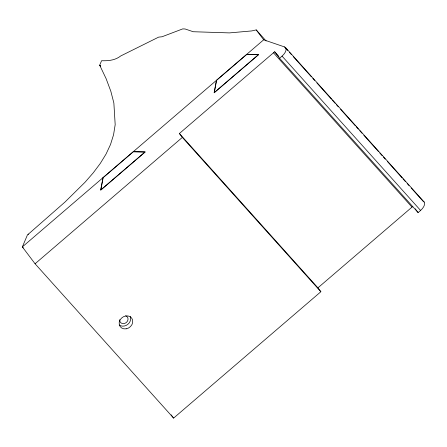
<?xml version="1.0" encoding="UTF-8"?>
<svg xmlns="http://www.w3.org/2000/svg" width="447" height="447" viewBox="0 0 447 447"><rect width="100%" height="100%" fill="white"/><g stroke="black" fill="none" stroke-linecap="round" stroke-linejoin="round"><path stroke-width="0.67" d="M103.011 177.682L100.664 190.171L145.247 151.913L133.318 151.673M216.46 80.326L214.119 92.814L258.701 54.556L246.766 54.316M28.066 234.429L28.435 234.105M287.745 50.483L284.555 46.929L263.68 39.805L22.35 246.895L35.073 263.775L173.609 418.101L320.868 291.735L317.934 287.84L179.398 133.513L274.67 51.757L278.872 56.434M35.073 263.775L182.331 137.408L179.398 133.513M411.24 188.058L423.091 201.256A7.951 4.057 -41.9 0 1 420.588 210.436L418.101 212.571L279.565 58.25L282.051 56.115A7.951 4.057 -41.9 0 0 284.555 46.929M317.934 287.84L412.804 206.425M266.138 40.995L256.226 29.91L251.745 30.927L229.451 32.899L193.216 31.726L185.108 28.982L182.711 28.899L162.021 36.766L158.651 37.123L120.724 55.959C115.292 60.295 108.291 60.988 101.598 60.708L99.681 65.201L106.112 78.661L110.817 91.222L113.862 103.006L115.181 124.657L113.566 134.754L110.515 144.504L106.073 154.019L100.307 163.412L93.272 172.799L85.014 182.275L65.072 201.966L27.418 234.988L22.35 246.895L23.283 247.934M285.65 47.706L424.186 202.033M289.567 52.517L291.388 54.545M293.21 56.573L311.442 76.884M312.805 78.404L314.632 80.438M316.912 82.974L331.49 99.217M332.406 100.234L335.138 103.279M336.507 104.805L338.329 106.833M340.608 109.37L355.192 125.618M356.103 126.63L358.377 129.172M359.746 130.692L362.025 133.234M363.847 135.262L378.43 151.505M379.799 153.03L382.079 155.567M383.442 157.093L385.264 159.121M387.543 161.658L402.127 177.906M403.038 178.917L405.317 181.46M407.139 183.488L408.966 185.522M282.051 56.115L420.588 210.436M273.463 52.791L412.005 207.117M182.331 137.408L320.868 291.735M415.246 208.788L418.101 212.571M274.67 51.757L279.565 58.25M256.226 29.91L263.68 39.805M171.145 414.833L173.609 418.101M130.222 316.415A7.158 6.152 -37 0 1 127.719 324.433A7.158 6.152 -37 0 1 119.288 325.047M125.663 315.822A4.375 3.76 -37 0 1 127.792 320.415A4.375 3.76 -37 0 1 122.886 323.606A4.375 3.76 -37 0 1 119.751 319.666M103.14 177.627L100.826 189.919L144.984 152.03L133.234 151.796L103.14 177.627M216.588 80.27L214.281 92.563L258.439 54.674L246.688 54.439L216.588 80.27M100.502 66.117L99.681 65.201L100.514 66.128M126.188 328.819A7.158 6.152 -37 0 0 131.725 318.163A7.158 6.152 -37 0 0 119.941 320.192A7.158 6.152 -37 0 0 126.188 328.819"/></g></svg>
